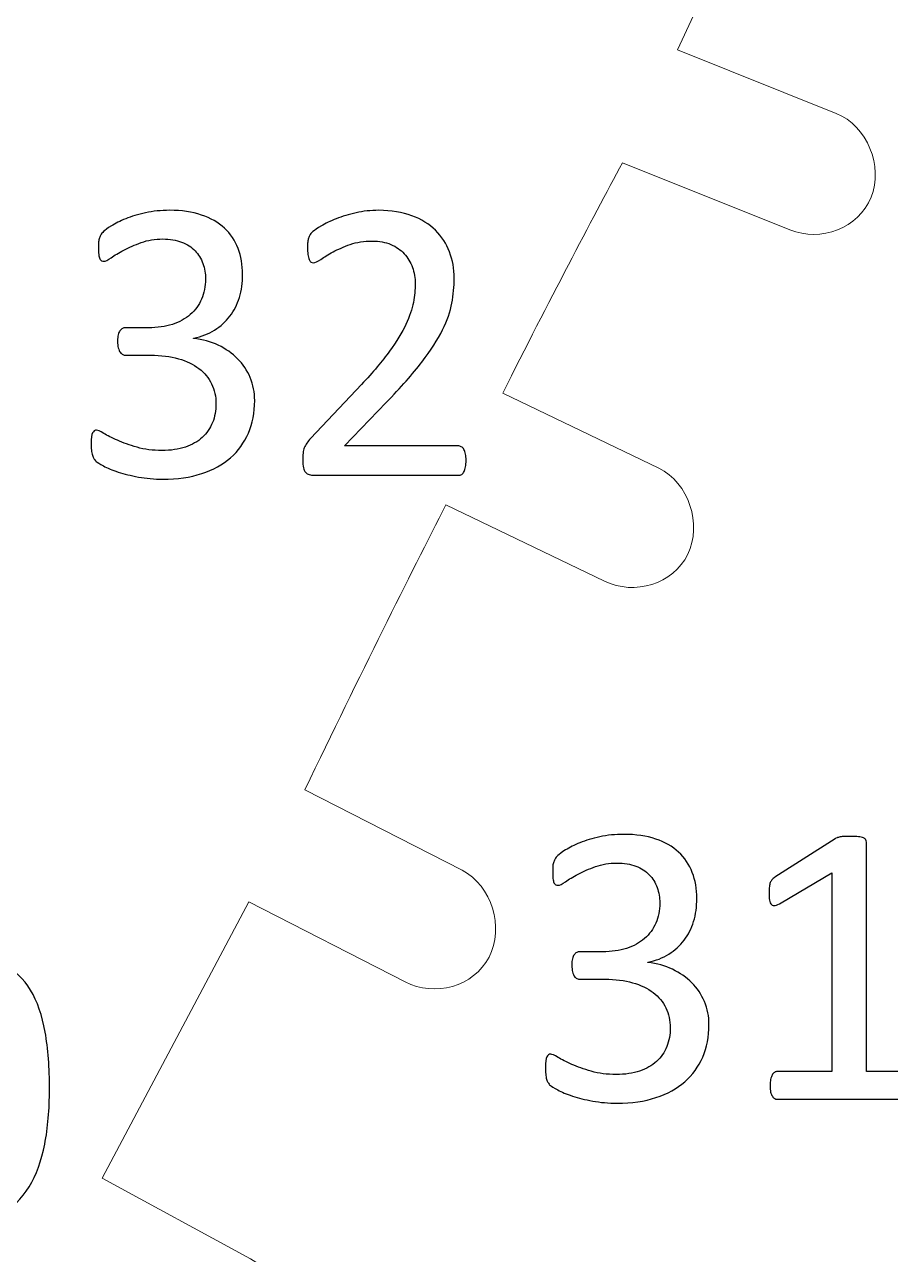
# Model space of a CAD drawing. Header units: inches. Extents: x -2.74 to 3.04, y -4.95 to 0.91.
# Drawn here: x 2.3198 to 2.6692, y -1.0732 to -0.5773 of the extents above; entities that cross this region are included whole.
import ezdxf

# ---------------------------------------------------------------- set-up
doc = ezdxf.new("R2010")
doc.units = ezdxf.units.IN
doc.header["$MEASUREMENT"] = 0
doc.layers.add('Layer 1', color=7, linetype='Continuous')

msp = doc.modelspace()

# ---------------------------------------------------------------- linework, layer by layer
at = {"layer": 'Layer 1', "color": 1, "lineweight": 9}
for points, knots in [([(2.55917, -0.22369), (2.56273, -0.24291), (2.55958, -0.26479), (2.54973, -0.28932), (2.54973, -0.28932), (2.53661, -0.32202), (2.49022, -0.35087), (2.41057, -0.37586), (2.41057, -0.37586), (2.33092, -0.40084), (2.27943, -0.44241), (2.25609, -0.50055), (2.25609, -0.50055), (2.24735, -0.52235), (2.2423, -0.58754), (2.23993, -0.75113)], [0, 0, 0, 0, 0.25, 0.25, 0.25, 0.25, 0.5, 0.5, 0.5, 0.5, 0.75, 0.75, 0.75, 0.75, 1, 1, 1, 1]), ([(2.56107, -0.63301), (2.56107, -0.63301), (2.62866, -0.65999), (2.62866, -0.65999), (2.62866, -0.65999), (2.64116, -0.66506), (2.65636, -0.65939), (2.66143, -0.64689), (2.66143, -0.64689), (2.66648, -0.6344), (2.65987, -0.61811), (2.64737, -0.61305), (2.64737, -0.61305), (2.64737, -0.61305), (2.58332, -0.58748), (2.58332, -0.58748)], [0, 0, 0, 0, 0.25, 0.25, 0.25, 0.25, 0.5, 0.5, 0.5, 0.5, 0.75, 0.75, 0.75, 0.75, 1, 1, 1, 1]), ([(2.48986, -0.77091), (2.48986, -0.77091), (2.55383, -0.80169), (2.55383, -0.80169), (2.55383, -0.80169), (2.56595, -0.80759), (2.58151, -0.80298), (2.58742, -0.79086), (2.58742, -0.79086), (2.59332, -0.77874), (2.58784, -0.76204), (2.57572, -0.75614), (2.57572, -0.75614), (2.57572, -0.75614), (2.51279, -0.72585), (2.51279, -0.72585)], [0, 0, 0, 0, 0.25, 0.25, 0.25, 0.25, 0.5, 0.5, 0.5, 0.5, 0.75, 0.75, 0.75, 0.75, 1, 1, 1, 1]), ([(2.71281, -1.25438), (2.64799, -1.25479), (2.61139, -1.24614), (2.603, -1.22846), (2.603, -1.22846), (2.59125, -1.2037), (2.59697, -1.18148), (2.62014, -1.16182), (2.62014, -1.16182), (2.64332, -1.14215), (2.67697, -1.12403), (2.7211, -1.10743), (2.7211, -1.10743), (2.77938, -1.08411), (2.80675, -1.0733), (2.80322, -1.07497), (2.80322, -1.07497), (2.8209, -1.06658), (2.83347, -1.05196), (2.84091, -1.03109), (2.84091, -1.03109), (2.83419, -1.01694), (2.8138, -1.0082), (2.77971, -1.00487), (2.77971, -1.00487), (2.74563, -1.00153), (2.72439, -0.99102), (2.716, -0.97333), (2.716, -0.97333), (2.70593, -0.95211), (2.7116, -0.93209), (2.733, -0.91326), (2.733, -0.91326), (2.74902, -0.90133), (2.77555, -0.88875), (2.8126, -0.8755), (2.8126, -0.8755), (2.86027, -0.85722), (2.88233, -0.84892), (2.8788, -0.8506)], [0, 0, 0, 0, 0.1, 0.1, 0.1, 0.1, 0.2, 0.2, 0.2, 0.2, 0.3, 0.3, 0.3, 0.3, 0.4, 0.4, 0.4, 0.4, 0.5, 0.5, 0.5, 0.5, 0.6, 0.6, 0.6, 0.6, 0.7, 0.7, 0.7, 0.7, 0.8, 0.8, 0.8, 0.8, 0.9, 0.9, 0.9, 0.9, 1, 1, 1, 1]), ([(2.41038, -0.931), (2.41038, -0.931), (2.4734, -0.96328), (2.4734, -0.96328), (2.4734, -0.96328), (2.48537, -0.96949), (2.50104, -0.96527), (2.50725, -0.9533), (2.50725, -0.9533), (2.51345, -0.94133), (2.50839, -0.9245), (2.49641, -0.9183), (2.49641, -0.9183), (2.49641, -0.9183), (2.43297, -0.88579), (2.43297, -0.88579)], [0, 0, 0, 0, 0.25, 0.25, 0.25, 0.25, 0.5, 0.5, 0.5, 0.5, 0.75, 0.75, 0.75, 0.75, 1, 1, 1, 1]), ([(2.3241, -1.08534), (2.3241, -1.08534), (2.38697, -1.11946), (2.38697, -1.11946), (2.38697, -1.11946), (2.39879, -1.12596), (2.41455, -1.12211), (2.42104, -1.1103), (2.42104, -1.1103), (2.42753, -1.09848), (2.42287, -1.08153), (2.41105, -1.07504), (2.41105, -1.07504), (2.41105, -1.07504), (2.35107, -1.04248), (2.35107, -1.04248)], [0, 0, 0, 0, 0.25, 0.25, 0.25, 0.25, 0.5, 0.5, 0.5, 0.5, 0.75, 0.75, 0.75, 0.75, 1, 1, 1, 1])]:
    msp.add_open_spline(points, degree=3, knots=knots, dxfattribs=at)
for points in [[(2.63483, -0.47676), (2.63483, -0.47676), (2.58332, -0.58748), (2.58332, -0.58748)], [(2.56107, -0.63301), (2.54862, -0.65626), (2.53148, -0.68861), (2.51278, -0.72585)], [(2.48986, -0.77091), (2.47541, -0.79922), (2.45532, -0.83926), (2.43297, -0.88579)], [(2.41037, -0.931), (2.41037, -0.931), (2.35107, -1.04248), (2.35107, -1.04248)]]:
    msp.add_open_spline(points, degree=3, dxfattribs=at)
at = {"layer": 'Layer 1'}
for points, knots in [([(2.4127, -0.72891), (2.4127, -0.73374), (2.41184, -0.73811), (2.41018, -0.74197), (2.41018, -0.74197), (2.40848, -0.74586), (2.40606, -0.74919), (2.40293, -0.75194), (2.40293, -0.75194), (2.39979, -0.75472), (2.3959, -0.75683), (2.39129, -0.75833), (2.39129, -0.75833), (2.38668, -0.75983), (2.38148, -0.76058), (2.37568, -0.76058), (2.37568, -0.76058), (2.37215, -0.76058), (2.36884, -0.76027), (2.36579, -0.75972), (2.36579, -0.75972), (2.3627, -0.75913), (2.35998, -0.75847), (2.35759, -0.75769), (2.35759, -0.75769), (2.3552, -0.75689), (2.35323, -0.75608), (2.35165, -0.75524), (2.35165, -0.75524), (2.35009, -0.75439), (2.34909, -0.7538), (2.3487, -0.75341), (2.3487, -0.75341), (2.34829, -0.75302), (2.34798, -0.75266), (2.34776, -0.75228), (2.34776, -0.75228), (2.34754, -0.75189), (2.34734, -0.75144), (2.34718, -0.75089), (2.34718, -0.75089), (2.34701, -0.75033), (2.3469, -0.74969), (2.34681, -0.74889), (2.34681, -0.74889), (2.34673, -0.74811), (2.3467, -0.74713), (2.3467, -0.746), (2.3467, -0.746), (2.3467, -0.74405), (2.3469, -0.74269), (2.34726, -0.74194), (2.34726, -0.74194), (2.34765, -0.74116), (2.34818, -0.7408), (2.3489, -0.7408), (2.3489, -0.7408), (2.34937, -0.7408), (2.35034, -0.74122), (2.35179, -0.74211), (2.35179, -0.74211), (2.35323, -0.74297), (2.35506, -0.74391), (2.35731, -0.74491), (2.35731, -0.74491), (2.35956, -0.74591), (2.3622, -0.74686), (2.3652, -0.74772), (2.3652, -0.74772), (2.36823, -0.74858), (2.37156, -0.74902), (2.37526, -0.74902), (2.37526, -0.74902), (2.37884, -0.74902), (2.38198, -0.74855), (2.3847, -0.74763), (2.3847, -0.74763), (2.38743, -0.74672), (2.3897, -0.74541), (2.39154, -0.74372), (2.39154, -0.74372), (2.39337, -0.74205), (2.39476, -0.74005), (2.39568, -0.73774), (2.39568, -0.73774), (2.39662, -0.73544), (2.39706, -0.73294), (2.39706, -0.73022), (2.39706, -0.73022), (2.39706, -0.72722), (2.39648, -0.72455), (2.39531, -0.72216), (2.39531, -0.72216), (2.39415, -0.71978), (2.39245, -0.71772), (2.3902, -0.71597), (2.3902, -0.71597), (2.38795, -0.71425), (2.38518, -0.71291), (2.3819, -0.712), (2.3819, -0.712), (2.37862, -0.71105), (2.37487, -0.71061), (2.3707, -0.71061), (2.3707, -0.71061), (2.3707, -0.71061), (2.3607, -0.71061), (2.3607, -0.71061), (2.3607, -0.71061), (2.36026, -0.71061), (2.35984, -0.7105), (2.35943, -0.71033), (2.35943, -0.71033), (2.35904, -0.71013), (2.35868, -0.70983), (2.35837, -0.70939), (2.35837, -0.70939), (2.35806, -0.70894), (2.35784, -0.70839), (2.35765, -0.70766), (2.35765, -0.70766), (2.35745, -0.70697), (2.35737, -0.70605), (2.35737, -0.70491), (2.35737, -0.70491), (2.35737, -0.70389), (2.35743, -0.70302), (2.35759, -0.70233), (2.35759, -0.70233), (2.35776, -0.70166), (2.35798, -0.70113), (2.35829, -0.70072), (2.35829, -0.70072), (2.35859, -0.7003), (2.35893, -0.7), (2.35931, -0.69983), (2.35931, -0.69983), (2.3597, -0.69963), (2.36012, -0.69952), (2.36062, -0.69952), (2.36062, -0.69952), (2.36062, -0.69952), (2.36981, -0.69952), (2.36981, -0.69952), (2.36981, -0.69952), (2.3734, -0.69952), (2.37659, -0.69908), (2.37945, -0.69816), (2.37945, -0.69816), (2.38229, -0.69722), (2.3847, -0.69591), (2.3867, -0.69416), (2.3867, -0.69416), (2.38868, -0.69244), (2.3902, -0.69036), (2.39126, -0.68794), (2.39126, -0.68794), (2.39231, -0.68552), (2.39284, -0.68283), (2.39284, -0.67983), (2.39284, -0.67983), (2.39284, -0.67766), (2.39248, -0.67561), (2.39179, -0.67361), (2.39179, -0.67361), (2.39106, -0.67163), (2.39001, -0.66991), (2.38862, -0.66844), (2.38862, -0.66844), (2.3872, -0.667), (2.3854, -0.66583), (2.3832, -0.665), (2.3832, -0.665), (2.38101, -0.66413), (2.37845, -0.66372), (2.37559, -0.66372), (2.37559, -0.66372), (2.37245, -0.66372), (2.36956, -0.66419), (2.36693, -0.66516), (2.36693, -0.66516), (2.36429, -0.66611), (2.36195, -0.66711), (2.35987, -0.66819), (2.35987, -0.66819), (2.35781, -0.6693), (2.35612, -0.6703), (2.35476, -0.67125), (2.35476, -0.67125), (2.3534, -0.67222), (2.35245, -0.67269), (2.3519, -0.67269), (2.3519, -0.67269), (2.35154, -0.67269), (2.35118, -0.67261), (2.3509, -0.67247), (2.3509, -0.67247), (2.35059, -0.67233), (2.35034, -0.67208), (2.35015, -0.67166), (2.35015, -0.67166), (2.34995, -0.67125), (2.34984, -0.67069), (2.34976, -0.66994), (2.34976, -0.66994), (2.34968, -0.66922), (2.34962, -0.66825), (2.34962, -0.66705), (2.34962, -0.66705), (2.34962, -0.66625), (2.34965, -0.66552), (2.3497, -0.66491), (2.3497, -0.66491), (2.34976, -0.66428), (2.34987, -0.66375), (2.35004, -0.66328), (2.35004, -0.66328), (2.3502, -0.66283), (2.3504, -0.66239), (2.35059, -0.66202), (2.35059, -0.66202), (2.35081, -0.66163), (2.35118, -0.66119), (2.3517, -0.66066), (2.3517, -0.66066), (2.3522, -0.66016), (2.35326, -0.65941), (2.35484, -0.65844), (2.35484, -0.65844), (2.3564, -0.65747), (2.35834, -0.6565), (2.36065, -0.65555), (2.36065, -0.65555), (2.36295, -0.65461), (2.36562, -0.6538), (2.36862, -0.65313), (2.36862, -0.65313), (2.37165, -0.6525), (2.37487, -0.65216), (2.37834, -0.65216), (2.37834, -0.65216), (2.38323, -0.65216), (2.38751, -0.6528), (2.3912, -0.65405), (2.3912, -0.65405), (2.3949, -0.6553), (2.39798, -0.65705), (2.40045, -0.65933), (2.40045, -0.65933), (2.40293, -0.66161), (2.40476, -0.66433), (2.40598, -0.66752), (2.40598, -0.66752), (2.4072, -0.67069), (2.40781, -0.67419), (2.40781, -0.67805), (2.40781, -0.67805), (2.40781, -0.68136), (2.40737, -0.68444), (2.40651, -0.68728), (2.40651, -0.68728), (2.40565, -0.69013), (2.40437, -0.69266), (2.40268, -0.69486), (2.40268, -0.69486), (2.40101, -0.69705), (2.39895, -0.69891), (2.39651, -0.70047), (2.39651, -0.70047), (2.39406, -0.70202), (2.39123, -0.70308), (2.38804, -0.70369), (2.38804, -0.70369), (2.38804, -0.70369), (2.38804, -0.70386), (2.38804, -0.70386), (2.38804, -0.70386), (2.39168, -0.70422), (2.39501, -0.70513), (2.39801, -0.70658), (2.39801, -0.70658), (2.40101, -0.70802), (2.40362, -0.70983), (2.40579, -0.712), (2.40579, -0.712), (2.40795, -0.71416), (2.40965, -0.71669), (2.41087, -0.71961), (2.41087, -0.71961), (2.41209, -0.7225), (2.4127, -0.72561), (2.4127, -0.72891)], [0, 0, 0, 0, 0.013699, 0.013699, 0.013699, 0.013699, 0.027397, 0.027397, 0.027397, 0.027397, 0.041096, 0.041096, 0.041096, 0.041096, 0.054795, 0.054795, 0.054795, 0.054795, 0.068493, 0.068493, 0.068493, 0.068493, 0.082192, 0.082192, 0.082192, 0.082192, 0.09589, 0.09589, 0.09589, 0.09589, 0.109589, 0.109589, 0.109589, 0.109589, 0.123288, 0.123288, 0.123288, 0.123288, 0.136986, 0.136986, 0.136986, 0.136986, 0.150685, 0.150685, 0.150685, 0.150685, 0.164384, 0.164384, 0.164384, 0.164384, 0.178082, 0.178082, 0.178082, 0.178082, 0.191781, 0.191781, 0.191781, 0.191781, 0.205479, 0.205479, 0.205479, 0.205479, 0.219178, 0.219178, 0.219178, 0.219178, 0.232877, 0.232877, 0.232877, 0.232877, 0.246575, 0.246575, 0.246575, 0.246575, 0.260274, 0.260274, 0.260274, 0.260274, 0.273973, 0.273973, 0.273973, 0.273973, 0.287671, 0.287671, 0.287671, 0.287671, 0.30137, 0.30137, 0.30137, 0.30137, 0.315068, 0.315068, 0.315068, 0.315068, 0.328767, 0.328767, 0.328767, 0.328767, 0.342466, 0.342466, 0.342466, 0.342466, 0.356164, 0.356164, 0.356164, 0.356164, 0.369863, 0.369863, 0.369863, 0.369863, 0.383562, 0.383562, 0.383562, 0.383562, 0.39726, 0.39726, 0.39726, 0.39726, 0.410959, 0.410959, 0.410959, 0.410959, 0.424658, 0.424658, 0.424658, 0.424658, 0.438356, 0.438356, 0.438356, 0.438356, 0.452055, 0.452055, 0.452055, 0.452055, 0.465753, 0.465753, 0.465753, 0.465753, 0.479452, 0.479452, 0.479452, 0.479452, 0.493151, 0.493151, 0.493151, 0.493151, 0.506849, 0.506849, 0.506849, 0.506849, 0.520548, 0.520548, 0.520548, 0.520548, 0.534247, 0.534247, 0.534247, 0.534247, 0.547945, 0.547945, 0.547945, 0.547945, 0.561644, 0.561644, 0.561644, 0.561644, 0.575342, 0.575342, 0.575342, 0.575342, 0.589041, 0.589041, 0.589041, 0.589041, 0.60274, 0.60274, 0.60274, 0.60274, 0.616438, 0.616438, 0.616438, 0.616438, 0.630137, 0.630137, 0.630137, 0.630137, 0.643836, 0.643836, 0.643836, 0.643836, 0.657534, 0.657534, 0.657534, 0.657534, 0.671233, 0.671233, 0.671233, 0.671233, 0.684932, 0.684932, 0.684932, 0.684932, 0.69863, 0.69863, 0.69863, 0.69863, 0.712329, 0.712329, 0.712329, 0.712329, 0.726027, 0.726027, 0.726027, 0.726027, 0.739726, 0.739726, 0.739726, 0.739726, 0.753425, 0.753425, 0.753425, 0.753425, 0.767123, 0.767123, 0.767123, 0.767123, 0.780822, 0.780822, 0.780822, 0.780822, 0.794521, 0.794521, 0.794521, 0.794521, 0.808219, 0.808219, 0.808219, 0.808219, 0.821918, 0.821918, 0.821918, 0.821918, 0.835616, 0.835616, 0.835616, 0.835616, 0.849315, 0.849315, 0.849315, 0.849315, 0.863014, 0.863014, 0.863014, 0.863014, 0.876712, 0.876712, 0.876712, 0.876712, 0.890411, 0.890411, 0.890411, 0.890411, 0.90411, 0.90411, 0.90411, 0.90411, 0.917808, 0.917808, 0.917808, 0.917808, 0.931507, 0.931507, 0.931507, 0.931507, 0.945205, 0.945205, 0.945205, 0.945205, 0.958904, 0.958904, 0.958904, 0.958904, 0.972603, 0.972603, 0.972603, 0.972603, 0.986301, 0.986301, 0.986301, 0.986301, 1, 1, 1, 1]), ([(2.49798, -0.753), (2.49798, -0.75397), (2.49793, -0.75486), (2.49779, -0.75561), (2.49779, -0.75561), (2.49765, -0.75636), (2.49745, -0.757), (2.4972, -0.75752), (2.4972, -0.75752), (2.49695, -0.75802), (2.49665, -0.75841), (2.49623, -0.75866), (2.49623, -0.75866), (2.49581, -0.75891), (2.49537, -0.75902), (2.4949, -0.75902), (2.4949, -0.75902), (2.4949, -0.75902), (2.4367, -0.75902), (2.4367, -0.75902), (2.4367, -0.75902), (2.43595, -0.75902), (2.43529, -0.75894), (2.4347, -0.75874), (2.4347, -0.75874), (2.43415, -0.75855), (2.43365, -0.75824), (2.43323, -0.7578), (2.43323, -0.7578), (2.43284, -0.75736), (2.43254, -0.75674), (2.43234, -0.75594), (2.43234, -0.75594), (2.43215, -0.75511), (2.43207, -0.75411), (2.43207, -0.75291), (2.43207, -0.75291), (2.43207, -0.75183), (2.43209, -0.75089), (2.43218, -0.75008), (2.43218, -0.75008), (2.43226, -0.74924), (2.43245, -0.74855), (2.4327, -0.74791), (2.4327, -0.74791), (2.43298, -0.7473), (2.43331, -0.74666), (2.43373, -0.74605), (2.43373, -0.74605), (2.43415, -0.74541), (2.43468, -0.74474), (2.43531, -0.74405), (2.43531, -0.74405), (2.43531, -0.74405), (2.45576, -0.72241), (2.45576, -0.72241), (2.45576, -0.72241), (2.46045, -0.71741), (2.46426, -0.71294), (2.46709, -0.70897), (2.46709, -0.70897), (2.46995, -0.70502), (2.47215, -0.70141), (2.4737, -0.69816), (2.4737, -0.69816), (2.47523, -0.69489), (2.47626, -0.69194), (2.47673, -0.68928), (2.47673, -0.68928), (2.47723, -0.68663), (2.47748, -0.68413), (2.47748, -0.6818), (2.47748, -0.6818), (2.47748, -0.67947), (2.47709, -0.67725), (2.47634, -0.67516), (2.47634, -0.67516), (2.47556, -0.67308), (2.47448, -0.67125), (2.47304, -0.66966), (2.47304, -0.66966), (2.47159, -0.66811), (2.46979, -0.66686), (2.46762, -0.66591), (2.46762, -0.66591), (2.46545, -0.665), (2.46295, -0.66455), (2.46015, -0.66455), (2.46015, -0.66455), (2.45684, -0.66455), (2.45387, -0.665), (2.45123, -0.66591), (2.45123, -0.66591), (2.44859, -0.66686), (2.44629, -0.66786), (2.44431, -0.66894), (2.44431, -0.66894), (2.44234, -0.67002), (2.44068, -0.67102), (2.43934, -0.67194), (2.43934, -0.67194), (2.43801, -0.67286), (2.43704, -0.67333), (2.43637, -0.67333), (2.43637, -0.67333), (2.43601, -0.67333), (2.43565, -0.67322), (2.43537, -0.673), (2.43537, -0.673), (2.43507, -0.67278), (2.43481, -0.67244), (2.43462, -0.67194), (2.43462, -0.67194), (2.43443, -0.67147), (2.43429, -0.6708), (2.43418, -0.67), (2.43418, -0.67), (2.43407, -0.66919), (2.43401, -0.66819), (2.43401, -0.66705), (2.43401, -0.66705), (2.43401, -0.66625), (2.43404, -0.66555), (2.43409, -0.66494), (2.43409, -0.66494), (2.43415, -0.66436), (2.43426, -0.66383), (2.43437, -0.66341), (2.43437, -0.66341), (2.43451, -0.66297), (2.4347, -0.66255), (2.43493, -0.66219), (2.43493, -0.66219), (2.43512, -0.6618), (2.43557, -0.66133), (2.4362, -0.66075), (2.4362, -0.66075), (2.43687, -0.66019), (2.43798, -0.65941), (2.43959, -0.65844), (2.43959, -0.65844), (2.4412, -0.65747), (2.4432, -0.6565), (2.44562, -0.65555), (2.44562, -0.65555), (2.44804, -0.65461), (2.45068, -0.6538), (2.45359, -0.65313), (2.45359, -0.65313), (2.45648, -0.6525), (2.45954, -0.65216), (2.46273, -0.65216), (2.46273, -0.65216), (2.46784, -0.65216), (2.47231, -0.65289), (2.47612, -0.65433), (2.47612, -0.65433), (2.47995, -0.65578), (2.48312, -0.65775), (2.48565, -0.66022), (2.48565, -0.66022), (2.48818, -0.66272), (2.49006, -0.66563), (2.49131, -0.66894), (2.49131, -0.66894), (2.49256, -0.67225), (2.49318, -0.67578), (2.49318, -0.67952), (2.49318, -0.67952), (2.49318, -0.68289), (2.49287, -0.68622), (2.49229, -0.68958), (2.49229, -0.68958), (2.49168, -0.69291), (2.49043, -0.69652), (2.48851, -0.70039), (2.48851, -0.70039), (2.48656, -0.70428), (2.48379, -0.70858), (2.48015, -0.71333), (2.48015, -0.71333), (2.47654, -0.71808), (2.4717, -0.72355), (2.46568, -0.72972), (2.46568, -0.72972), (2.46568, -0.72972), (2.44898, -0.74713), (2.44898, -0.74713), (2.44898, -0.74713), (2.44898, -0.74713), (2.49481, -0.74713), (2.49481, -0.74713), (2.49481, -0.74713), (2.49523, -0.74713), (2.49568, -0.74728), (2.49606, -0.7475), (2.49606, -0.7475), (2.49648, -0.74774), (2.49684, -0.74811), (2.49712, -0.74861), (2.49712, -0.74861), (2.49743, -0.74911), (2.49765, -0.74972), (2.49779, -0.75044), (2.49779, -0.75044), (2.49793, -0.75116), (2.49798, -0.75202), (2.49798, -0.753)], [0, 0, 0, 0, 0.019231, 0.019231, 0.019231, 0.019231, 0.038462, 0.038462, 0.038462, 0.038462, 0.057692, 0.057692, 0.057692, 0.057692, 0.076923, 0.076923, 0.076923, 0.076923, 0.096154, 0.096154, 0.096154, 0.096154, 0.115385, 0.115385, 0.115385, 0.115385, 0.134615, 0.134615, 0.134615, 0.134615, 0.153846, 0.153846, 0.153846, 0.153846, 0.173077, 0.173077, 0.173077, 0.173077, 0.192308, 0.192308, 0.192308, 0.192308, 0.211538, 0.211538, 0.211538, 0.211538, 0.230769, 0.230769, 0.230769, 0.230769, 0.25, 0.25, 0.25, 0.25, 0.269231, 0.269231, 0.269231, 0.269231, 0.288462, 0.288462, 0.288462, 0.288462, 0.307692, 0.307692, 0.307692, 0.307692, 0.326923, 0.326923, 0.326923, 0.326923, 0.346154, 0.346154, 0.346154, 0.346154, 0.365385, 0.365385, 0.365385, 0.365385, 0.384615, 0.384615, 0.384615, 0.384615, 0.403846, 0.403846, 0.403846, 0.403846, 0.423077, 0.423077, 0.423077, 0.423077, 0.442308, 0.442308, 0.442308, 0.442308, 0.461538, 0.461538, 0.461538, 0.461538, 0.480769, 0.480769, 0.480769, 0.480769, 0.5, 0.5, 0.5, 0.5, 0.519231, 0.519231, 0.519231, 0.519231, 0.538462, 0.538462, 0.538462, 0.538462, 0.557692, 0.557692, 0.557692, 0.557692, 0.576923, 0.576923, 0.576923, 0.576923, 0.596154, 0.596154, 0.596154, 0.596154, 0.615385, 0.615385, 0.615385, 0.615385, 0.634615, 0.634615, 0.634615, 0.634615, 0.653846, 0.653846, 0.653846, 0.653846, 0.673077, 0.673077, 0.673077, 0.673077, 0.692308, 0.692308, 0.692308, 0.692308, 0.711538, 0.711538, 0.711538, 0.711538, 0.730769, 0.730769, 0.730769, 0.730769, 0.75, 0.75, 0.75, 0.75, 0.769231, 0.769231, 0.769231, 0.769231, 0.788462, 0.788462, 0.788462, 0.788462, 0.807692, 0.807692, 0.807692, 0.807692, 0.826923, 0.826923, 0.826923, 0.826923, 0.846154, 0.846154, 0.846154, 0.846154, 0.865385, 0.865385, 0.865385, 0.865385, 0.884615, 0.884615, 0.884615, 0.884615, 0.903846, 0.903846, 0.903846, 0.903846, 0.923077, 0.923077, 0.923077, 0.923077, 0.942308, 0.942308, 0.942308, 0.942308, 0.961538, 0.961538, 0.961538, 0.961538, 0.980769, 0.980769, 0.980769, 0.980769, 1, 1, 1, 1]), ([(2.59601, -0.98055), (2.59601, -0.98538), (2.59515, -0.98974), (2.59348, -0.99361), (2.59348, -0.99361), (2.59178, -0.9975), (2.58937, -1.00083), (2.58623, -1.00358), (2.58623, -1.00358), (2.58309, -1.00635), (2.5792, -1.00847), (2.57459, -1.00997), (2.57459, -1.00997), (2.56998, -1.01147), (2.56478, -1.01222), (2.55898, -1.01222), (2.55898, -1.01222), (2.55545, -1.01222), (2.55215, -1.01191), (2.54909, -1.01135), (2.54909, -1.01135), (2.54601, -1.01077), (2.54328, -1.01011), (2.5409, -1.00933), (2.5409, -1.00933), (2.53851, -1.00852), (2.53654, -1.00772), (2.53495, -1.00688), (2.53495, -1.00688), (2.5334, -1.00602), (2.5324, -1.00544), (2.53201, -1.00505), (2.53201, -1.00505), (2.53159, -1.00466), (2.53128, -1.0043), (2.53106, -1.00391), (2.53106, -1.00391), (2.53084, -1.00352), (2.53065, -1.00308), (2.53048, -1.00252), (2.53048, -1.00252), (2.53031, -1.00197), (2.5302, -1.00133), (2.53012, -1.00052), (2.53012, -1.00052), (2.53004, -0.99974), (2.53001, -0.99877), (2.53001, -0.99763), (2.53001, -0.99763), (2.53001, -0.99569), (2.5302, -0.99433), (2.53056, -0.99358), (2.53056, -0.99358), (2.53095, -0.9928), (2.53148, -0.99244), (2.5322, -0.99244), (2.5322, -0.99244), (2.53267, -0.99244), (2.53365, -0.99285), (2.53509, -0.99374), (2.53509, -0.99374), (2.53654, -0.99461), (2.53837, -0.99555), (2.54062, -0.99655), (2.54062, -0.99655), (2.54287, -0.99755), (2.54551, -0.9985), (2.54851, -0.99935), (2.54851, -0.99935), (2.55154, -1.00022), (2.55487, -1.00066), (2.55856, -1.00066), (2.55856, -1.00066), (2.56215, -1.00066), (2.56528, -1.00019), (2.56801, -0.99927), (2.56801, -0.99927), (2.57073, -0.99835), (2.57301, -0.99705), (2.57484, -0.99535), (2.57484, -0.99535), (2.57667, -0.99369), (2.57806, -0.99169), (2.57898, -0.98938), (2.57898, -0.98938), (2.57992, -0.98708), (2.58037, -0.98458), (2.58037, -0.98185), (2.58037, -0.98185), (2.58037, -0.97885), (2.57978, -0.97619), (2.57862, -0.9738), (2.57862, -0.9738), (2.57745, -0.97141), (2.57576, -0.96935), (2.57351, -0.96761), (2.57351, -0.96761), (2.57126, -0.96589), (2.56848, -0.96455), (2.5652, -0.96363), (2.5652, -0.96363), (2.56193, -0.96269), (2.55817, -0.96224), (2.55401, -0.96224), (2.55401, -0.96224), (2.55401, -0.96224), (2.54401, -0.96224), (2.54401, -0.96224), (2.54401, -0.96224), (2.54356, -0.96224), (2.54315, -0.96213), (2.54273, -0.96197), (2.54273, -0.96197), (2.54234, -0.96177), (2.54198, -0.96147), (2.54167, -0.96102), (2.54167, -0.96102), (2.54137, -0.96058), (2.54115, -0.96002), (2.54095, -0.9593), (2.54095, -0.9593), (2.54076, -0.95861), (2.54067, -0.95769), (2.54067, -0.95655), (2.54067, -0.95655), (2.54067, -0.95552), (2.54073, -0.95466), (2.5409, -0.95397), (2.5409, -0.95397), (2.54106, -0.9533), (2.54128, -0.95277), (2.54159, -0.95236), (2.54159, -0.95236), (2.5419, -0.95194), (2.54223, -0.95163), (2.54262, -0.95147), (2.54262, -0.95147), (2.54301, -0.95127), (2.54343, -0.95116), (2.54393, -0.95116), (2.54393, -0.95116), (2.54393, -0.95116), (2.55312, -0.95116), (2.55312, -0.95116), (2.55312, -0.95116), (2.5567, -0.95116), (2.55989, -0.95072), (2.56276, -0.9498), (2.56276, -0.9498), (2.56559, -0.94886), (2.56801, -0.94755), (2.57001, -0.9458), (2.57001, -0.9458), (2.57198, -0.94408), (2.57351, -0.942), (2.57456, -0.93958), (2.57456, -0.93958), (2.57562, -0.93716), (2.57615, -0.93447), (2.57615, -0.93147), (2.57615, -0.93147), (2.57615, -0.9293), (2.57578, -0.92724), (2.57509, -0.92524), (2.57509, -0.92524), (2.57437, -0.92327), (2.57331, -0.92155), (2.57193, -0.92008), (2.57193, -0.92008), (2.57051, -0.91863), (2.5687, -0.91747), (2.56651, -0.91663), (2.56651, -0.91663), (2.56431, -0.91577), (2.56176, -0.91536), (2.55889, -0.91536), (2.55889, -0.91536), (2.55576, -0.91536), (2.55287, -0.91583), (2.55023, -0.9168), (2.55023, -0.9168), (2.54759, -0.91774), (2.54526, -0.91874), (2.54317, -0.91983), (2.54317, -0.91983), (2.54112, -0.92094), (2.53943, -0.92194), (2.53806, -0.92289), (2.53806, -0.92289), (2.5367, -0.92386), (2.53576, -0.92433), (2.5352, -0.92433), (2.5352, -0.92433), (2.53484, -0.92433), (2.53448, -0.92424), (2.5342, -0.92411), (2.5342, -0.92411), (2.5339, -0.92397), (2.53365, -0.92372), (2.53345, -0.9233), (2.53345, -0.9233), (2.53326, -0.92289), (2.53315, -0.92233), (2.53306, -0.92158), (2.53306, -0.92158), (2.53298, -0.92086), (2.53293, -0.91989), (2.53293, -0.91869), (2.53293, -0.91869), (2.53293, -0.91789), (2.53295, -0.91716), (2.53301, -0.91655), (2.53301, -0.91655), (2.53306, -0.91591), (2.53317, -0.91539), (2.53334, -0.91491), (2.53334, -0.91491), (2.53351, -0.91447), (2.5337, -0.91402), (2.5339, -0.91366), (2.5339, -0.91366), (2.53412, -0.91327), (2.53448, -0.91283), (2.53501, -0.9123), (2.53501, -0.9123), (2.53551, -0.9118), (2.53656, -0.91105), (2.53815, -0.91008), (2.53815, -0.91008), (2.5397, -0.90911), (2.54165, -0.90813), (2.54395, -0.90719), (2.54395, -0.90719), (2.54626, -0.90624), (2.54893, -0.90544), (2.55193, -0.90477), (2.55193, -0.90477), (2.55495, -0.90413), (2.55817, -0.9038), (2.56165, -0.9038), (2.56165, -0.9038), (2.56654, -0.9038), (2.57081, -0.90444), (2.57451, -0.90569), (2.57451, -0.90569), (2.5782, -0.90694), (2.58128, -0.90869), (2.58376, -0.91097), (2.58376, -0.91097), (2.58623, -0.91324), (2.58806, -0.91597), (2.58928, -0.91916), (2.58928, -0.91916), (2.59051, -0.92233), (2.59112, -0.92583), (2.59112, -0.92969), (2.59112, -0.92969), (2.59112, -0.933), (2.59067, -0.93608), (2.58981, -0.93891), (2.58981, -0.93891), (2.58895, -0.94177), (2.58767, -0.9443), (2.58598, -0.9465), (2.58598, -0.9465), (2.58431, -0.94869), (2.58226, -0.95055), (2.57981, -0.95211), (2.57981, -0.95211), (2.57737, -0.95366), (2.57454, -0.95472), (2.57134, -0.95533), (2.57134, -0.95533), (2.57134, -0.95533), (2.57134, -0.9555), (2.57134, -0.9555), (2.57134, -0.9555), (2.57498, -0.95585), (2.57831, -0.95677), (2.58131, -0.95822), (2.58131, -0.95822), (2.58431, -0.95966), (2.58692, -0.96147), (2.58909, -0.96363), (2.58909, -0.96363), (2.59126, -0.9658), (2.59295, -0.96833), (2.59417, -0.97124), (2.59417, -0.97124), (2.59539, -0.97413), (2.59601, -0.97724), (2.59601, -0.98055)], [0, 0, 0, 0, 0.013699, 0.013699, 0.013699, 0.013699, 0.027397, 0.027397, 0.027397, 0.027397, 0.041096, 0.041096, 0.041096, 0.041096, 0.054795, 0.054795, 0.054795, 0.054795, 0.068493, 0.068493, 0.068493, 0.068493, 0.082192, 0.082192, 0.082192, 0.082192, 0.09589, 0.09589, 0.09589, 0.09589, 0.109589, 0.109589, 0.109589, 0.109589, 0.123288, 0.123288, 0.123288, 0.123288, 0.136986, 0.136986, 0.136986, 0.136986, 0.150685, 0.150685, 0.150685, 0.150685, 0.164384, 0.164384, 0.164384, 0.164384, 0.178082, 0.178082, 0.178082, 0.178082, 0.191781, 0.191781, 0.191781, 0.191781, 0.205479, 0.205479, 0.205479, 0.205479, 0.219178, 0.219178, 0.219178, 0.219178, 0.232877, 0.232877, 0.232877, 0.232877, 0.246575, 0.246575, 0.246575, 0.246575, 0.260274, 0.260274, 0.260274, 0.260274, 0.273973, 0.273973, 0.273973, 0.273973, 0.287671, 0.287671, 0.287671, 0.287671, 0.30137, 0.30137, 0.30137, 0.30137, 0.315068, 0.315068, 0.315068, 0.315068, 0.328767, 0.328767, 0.328767, 0.328767, 0.342466, 0.342466, 0.342466, 0.342466, 0.356164, 0.356164, 0.356164, 0.356164, 0.369863, 0.369863, 0.369863, 0.369863, 0.383562, 0.383562, 0.383562, 0.383562, 0.39726, 0.39726, 0.39726, 0.39726, 0.410959, 0.410959, 0.410959, 0.410959, 0.424658, 0.424658, 0.424658, 0.424658, 0.438356, 0.438356, 0.438356, 0.438356, 0.452055, 0.452055, 0.452055, 0.452055, 0.465753, 0.465753, 0.465753, 0.465753, 0.479452, 0.479452, 0.479452, 0.479452, 0.493151, 0.493151, 0.493151, 0.493151, 0.506849, 0.506849, 0.506849, 0.506849, 0.520548, 0.520548, 0.520548, 0.520548, 0.534247, 0.534247, 0.534247, 0.534247, 0.547945, 0.547945, 0.547945, 0.547945, 0.561644, 0.561644, 0.561644, 0.561644, 0.575342, 0.575342, 0.575342, 0.575342, 0.589041, 0.589041, 0.589041, 0.589041, 0.60274, 0.60274, 0.60274, 0.60274, 0.616438, 0.616438, 0.616438, 0.616438, 0.630137, 0.630137, 0.630137, 0.630137, 0.643836, 0.643836, 0.643836, 0.643836, 0.657534, 0.657534, 0.657534, 0.657534, 0.671233, 0.671233, 0.671233, 0.671233, 0.684932, 0.684932, 0.684932, 0.684932, 0.69863, 0.69863, 0.69863, 0.69863, 0.712329, 0.712329, 0.712329, 0.712329, 0.726027, 0.726027, 0.726027, 0.726027, 0.739726, 0.739726, 0.739726, 0.739726, 0.753425, 0.753425, 0.753425, 0.753425, 0.767123, 0.767123, 0.767123, 0.767123, 0.780822, 0.780822, 0.780822, 0.780822, 0.794521, 0.794521, 0.794521, 0.794521, 0.808219, 0.808219, 0.808219, 0.808219, 0.821918, 0.821918, 0.821918, 0.821918, 0.835616, 0.835616, 0.835616, 0.835616, 0.849315, 0.849315, 0.849315, 0.849315, 0.863014, 0.863014, 0.863014, 0.863014, 0.876712, 0.876712, 0.876712, 0.876712, 0.890411, 0.890411, 0.890411, 0.890411, 0.90411, 0.90411, 0.90411, 0.90411, 0.917808, 0.917808, 0.917808, 0.917808, 0.931507, 0.931507, 0.931507, 0.931507, 0.945205, 0.945205, 0.945205, 0.945205, 0.958904, 0.958904, 0.958904, 0.958904, 0.972603, 0.972603, 0.972603, 0.972603, 0.986301, 0.986301, 0.986301, 0.986301, 1, 1, 1, 1]), ([(2.68154, -1.00513), (2.68154, -1.00616), (2.68145, -1.00702), (2.68128, -1.00774), (2.68128, -1.00774), (2.68112, -1.00844), (2.68089, -1.009), (2.68065, -1.00944), (2.68065, -1.00944), (2.68037, -1.00988), (2.68006, -1.01019), (2.6797, -1.01038), (2.6797, -1.01038), (2.67934, -1.01058), (2.67898, -1.01066), (2.67859, -1.01066), (2.67859, -1.01066), (2.67859, -1.01066), (2.62359, -1.01066), (2.62359, -1.01066), (2.62359, -1.01066), (2.6232, -1.01066), (2.62287, -1.01058), (2.62254, -1.01038), (2.62254, -1.01038), (2.6222, -1.01019), (2.6219, -1.00988), (2.62159, -1.00944), (2.62159, -1.00944), (2.62128, -1.009), (2.62106, -1.00844), (2.6209, -1.00774), (2.6209, -1.00774), (2.62073, -1.00702), (2.62065, -1.00616), (2.62065, -1.00513), (2.62065, -1.00513), (2.62065, -1.00416), (2.62073, -1.0033), (2.6209, -1.00261), (2.6209, -1.00261), (2.62106, -1.00191), (2.62126, -1.00133), (2.62151, -1.00085), (2.62151, -1.00085), (2.62176, -1.00038), (2.62206, -1.00005), (2.6224, -0.9998), (2.6224, -0.9998), (2.62276, -0.99955), (2.62315, -0.99944), (2.62359, -0.99944), (2.62359, -0.99944), (2.62359, -0.99944), (2.64556, -0.99944), (2.64556, -0.99944), (2.64556, -0.99944), (2.64556, -0.99944), (2.64556, -0.91936), (2.64556, -0.91936), (2.64556, -0.91936), (2.64556, -0.91936), (2.6252, -0.93147), (2.6252, -0.93147), (2.6252, -0.93147), (2.62417, -0.93202), (2.62337, -0.93236), (2.62273, -0.93247), (2.62273, -0.93247), (2.62212, -0.93255), (2.62162, -0.93244), (2.62123, -0.93208), (2.62123, -0.93208), (2.62084, -0.93174), (2.62059, -0.93116), (2.62045, -0.93033), (2.62045, -0.93033), (2.62031, -0.92952), (2.62026, -0.9285), (2.62026, -0.92724), (2.62026, -0.92724), (2.62026, -0.92633), (2.62028, -0.92555), (2.62037, -0.92489), (2.62037, -0.92489), (2.62045, -0.92424), (2.62056, -0.92369), (2.62073, -0.92327), (2.62073, -0.92327), (2.6209, -0.92283), (2.62115, -0.92244), (2.62143, -0.92211), (2.62143, -0.92211), (2.62173, -0.9218), (2.62212, -0.92147), (2.62262, -0.92113), (2.62262, -0.92113), (2.62262, -0.92113), (2.64687, -0.90561), (2.64687, -0.90561), (2.64687, -0.90561), (2.64709, -0.90544), (2.64734, -0.9053), (2.64767, -0.90519), (2.64767, -0.90519), (2.64801, -0.90508), (2.6484, -0.90497), (2.6489, -0.90486), (2.6489, -0.90486), (2.6494, -0.90474), (2.64995, -0.90469), (2.65062, -0.90466), (2.65062, -0.90466), (2.65126, -0.90463), (2.65206, -0.90463), (2.65304, -0.90463), (2.65304, -0.90463), (2.65434, -0.90463), (2.65543, -0.90469), (2.65631, -0.90477), (2.65631, -0.90477), (2.65717, -0.90489), (2.65784, -0.90505), (2.65834, -0.90524), (2.65834, -0.90524), (2.65881, -0.90541), (2.65915, -0.90566), (2.65931, -0.90597), (2.65931, -0.90597), (2.65948, -0.90627), (2.65956, -0.90658), (2.65956, -0.90691), (2.65956, -0.90691), (2.65956, -0.90691), (2.65956, -0.99944), (2.65956, -0.99944), (2.65956, -0.99944), (2.65956, -0.99944), (2.67859, -0.99944), (2.67859, -0.99944), (2.67859, -0.99944), (2.67904, -0.99944), (2.67945, -0.99955), (2.67981, -0.9998), (2.67981, -0.9998), (2.6802, -1.00005), (2.68051, -1.00038), (2.68076, -1.00085), (2.68076, -1.00085), (2.68101, -1.00133), (2.6812, -1.00191), (2.68134, -1.00261), (2.68134, -1.00261), (2.68145, -1.0033), (2.68154, -1.00416), (2.68154, -1.00513)], [0, 0, 0, 0, 0.025641, 0.025641, 0.025641, 0.025641, 0.051282, 0.051282, 0.051282, 0.051282, 0.076923, 0.076923, 0.076923, 0.076923, 0.102564, 0.102564, 0.102564, 0.102564, 0.128205, 0.128205, 0.128205, 0.128205, 0.153846, 0.153846, 0.153846, 0.153846, 0.179487, 0.179487, 0.179487, 0.179487, 0.205128, 0.205128, 0.205128, 0.205128, 0.230769, 0.230769, 0.230769, 0.230769, 0.25641, 0.25641, 0.25641, 0.25641, 0.282051, 0.282051, 0.282051, 0.282051, 0.307692, 0.307692, 0.307692, 0.307692, 0.333333, 0.333333, 0.333333, 0.333333, 0.358974, 0.358974, 0.358974, 0.358974, 0.384615, 0.384615, 0.384615, 0.384615, 0.410256, 0.410256, 0.410256, 0.410256, 0.435897, 0.435897, 0.435897, 0.435897, 0.461538, 0.461538, 0.461538, 0.461538, 0.487179, 0.487179, 0.487179, 0.487179, 0.512821, 0.512821, 0.512821, 0.512821, 0.538462, 0.538462, 0.538462, 0.538462, 0.564103, 0.564103, 0.564103, 0.564103, 0.589744, 0.589744, 0.589744, 0.589744, 0.615385, 0.615385, 0.615385, 0.615385, 0.641026, 0.641026, 0.641026, 0.641026, 0.666667, 0.666667, 0.666667, 0.666667, 0.692308, 0.692308, 0.692308, 0.692308, 0.717949, 0.717949, 0.717949, 0.717949, 0.74359, 0.74359, 0.74359, 0.74359, 0.769231, 0.769231, 0.769231, 0.769231, 0.794872, 0.794872, 0.794872, 0.794872, 0.820513, 0.820513, 0.820513, 0.820513, 0.846154, 0.846154, 0.846154, 0.846154, 0.871795, 0.871795, 0.871795, 0.871795, 0.897436, 0.897436, 0.897436, 0.897436, 0.923077, 0.923077, 0.923077, 0.923077, 0.948718, 0.948718, 0.948718, 0.948718, 0.974359, 0.974359, 0.974359, 0.974359, 1, 1, 1, 1]), ([(2.32988, -1.00661), (2.32988, -1.01469), (2.32924, -1.02205), (2.32796, -1.02875), (2.32796, -1.02875), (2.32669, -1.03541), (2.32458, -1.04113), (2.32163, -1.04594), (2.32163, -1.04594), (2.31866, -1.05075), (2.3148, -1.05447), (2.31002, -1.05711), (2.31002, -1.05711), (2.30524, -1.05972), (2.29935, -1.06105), (2.29235, -1.06105), (2.29235, -1.06105), (2.28574, -1.06105), (2.28016, -1.05986), (2.27563, -1.0575), (2.27563, -1.0575), (2.27111, -1.05513), (2.26747, -1.05166), (2.26469, -1.04708), (2.26469, -1.04708), (2.26194, -1.0425), (2.25997, -1.03686), (2.2588, -1.03016), (2.2588, -1.03016), (2.25763, -1.02347), (2.25705, -1.01578), (2.25705, -1.00708), (2.25705, -1.00708), (2.25705, -0.99905), (2.25769, -0.99169), (2.259, -0.985), (2.259, -0.985), (2.2603, -0.9783), (2.26241, -0.97255), (2.26535, -0.96775), (2.26535, -0.96775), (2.26827, -0.96294), (2.27213, -0.95922), (2.27691, -0.95658), (2.27691, -0.95658), (2.28169, -0.95397), (2.28755, -0.95263), (2.2945, -0.95263), (2.2945, -0.95263), (2.30116, -0.95263), (2.30674, -0.95383), (2.3113, -0.95619), (2.3113, -0.95619), (2.31583, -0.95855), (2.31946, -0.96202), (2.32224, -0.96661), (2.32224, -0.96661), (2.32499, -0.97119), (2.32696, -0.97683), (2.32813, -0.98352), (2.32813, -0.98352), (2.3293, -0.99022), (2.32988, -0.99791), (2.32988, -1.00661)], [0, 0, 0, 0, 0.0625, 0.0625, 0.0625, 0.0625, 0.125, 0.125, 0.125, 0.125, 0.1875, 0.1875, 0.1875, 0.1875, 0.25, 0.25, 0.25, 0.25, 0.3125, 0.3125, 0.3125, 0.3125, 0.375, 0.375, 0.375, 0.375, 0.4375, 0.4375, 0.4375, 0.4375, 0.5, 0.5, 0.5, 0.5, 0.5625, 0.5625, 0.5625, 0.5625, 0.625, 0.625, 0.625, 0.625, 0.6875, 0.6875, 0.6875, 0.6875, 0.75, 0.75, 0.75, 0.75, 0.8125, 0.8125, 0.8125, 0.8125, 0.875, 0.875, 0.875, 0.875, 0.9375, 0.9375, 0.9375, 0.9375, 1, 1, 1, 1])]:
    msp.add_open_spline(points, degree=3, knots=knots, dxfattribs=at)

doc.saveas('drawing.dxf')
